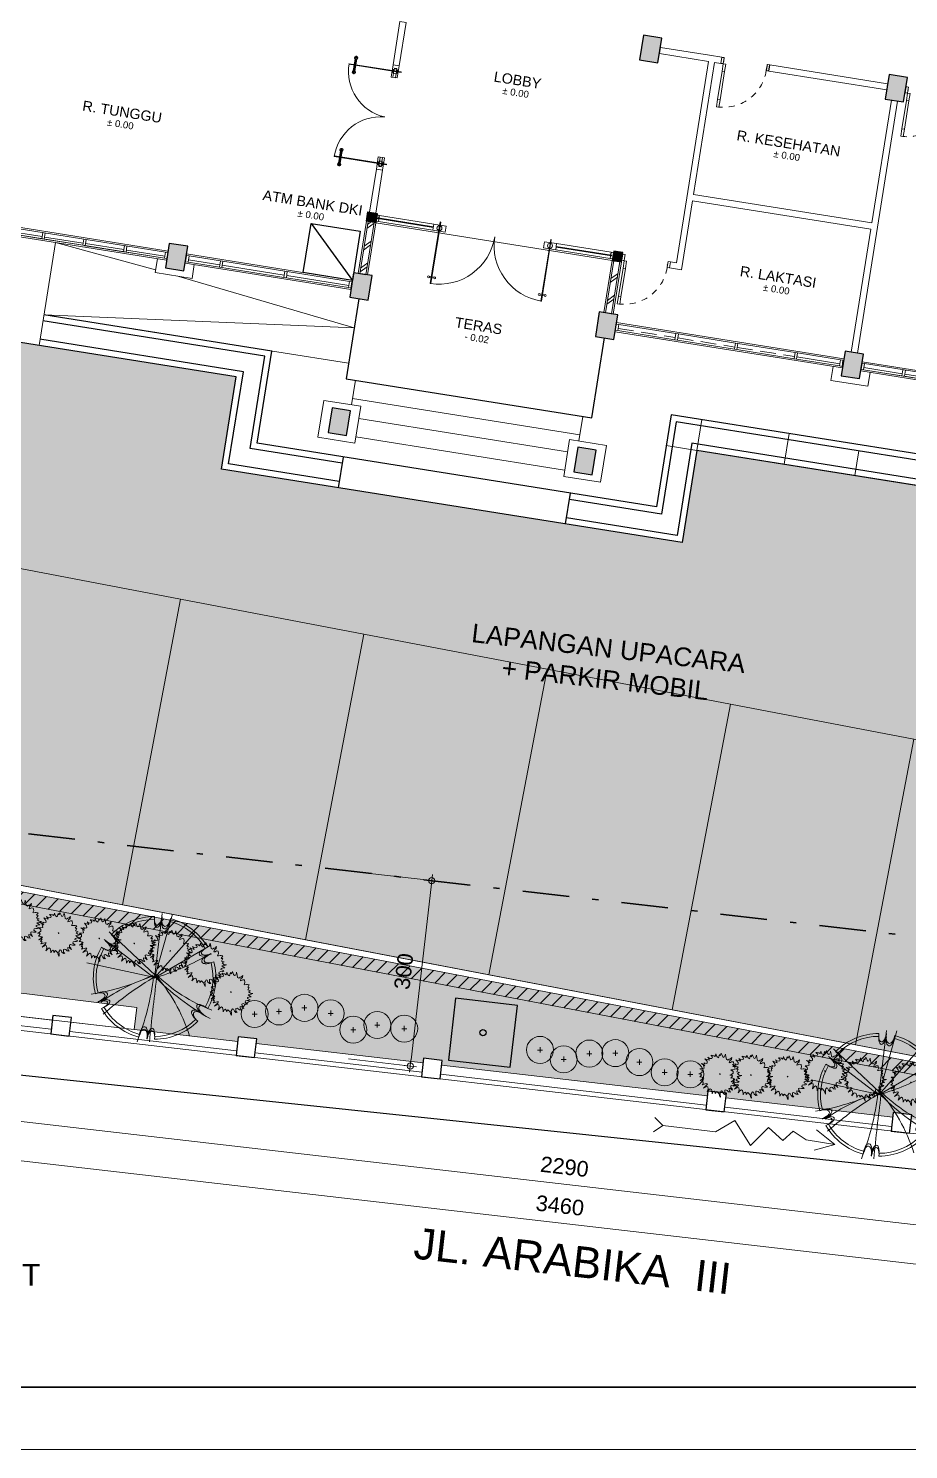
# Model space of a CAD drawing. Header units: millimetres. Extents: x -11 to 1625, y -267 to 195.
# Drawn here: x 838.82 to 852.97, y 118 to 140.83 of the extents above; entities that cross this region are included whole.
import ezdxf
from ezdxf.enums import TextEntityAlignment as Align

# ---------------------------------------------------------------- set-up
doc = ezdxf.new("R2010")
doc.units = ezdxf.units.MM
doc.linetypes.add('DASHDOT', pattern=[1, 0.5, -0.25, 0, -0.25])
doc.linetypes.add('HIDDEN', pattern=[0.375, 0.25, -0.125])
for name, color, linetype, lineweight in [('ars', 11, 'Continuous', 5), ('batas jalan', 3, 'Continuous', 25), ('dinding', 5, 'Continuous', 15), ('GRS KOP', 1, 'Continuous', 35), ('GSB', 1, 'DASHDOT', 35), ('KOLOM', 1, 'Continuous', 30), ('kop', 7, 'Continuous', 20), ('kus', 63, 'Continuous', 15), ('KUSEN', 30, 'Continuous', 15), ('lan', 7, 'Continuous', 15), ('line', 11, 'Continuous', 5), ('not', 7, 'Continuous', 20), ('PAGAR', 4, 'Continuous', 18), ('PARTISI', 190, 'Continuous', 9), ('POHON', 84, 'Continuous', 0), ('sol kol', 8, 'Continuous', 0), ('TEXT KETERANGAN', 7, 'Continuous', 9), ('Trees', 62, 'Continuous', 18), ('u', 6, 'Continuous', 20)]:
    doc.layers.add(name, color=color, linetype=linetype, lineweight=lineweight)
doc.styles.add('BARU', font='complex.shx')
doc.styles.get("Standard").update_dxf_attribs({"font": 'ARIALUNI.TTF'})
doc.dimstyles.new('SK100', dxfattribs={"dimtxt": 0.25, "dimasz": 0.1, "dimexe": 0.1, "dimexo": 0, "dimgap": 0.15, "dimtad": 1, "dimdec": 0, "dimlfac": 100, "dimzin": 12, "dimdsep": 46, "dimtxsty": 'Standard', "dimblk": 'BULAT', "dimcen": 0.1, "dimclrd": 256, "dimclre": 256, "dimclrt": 256, "dimadec": 0, "dimazin": 3, "dimtfac": 1, "dimtdec": 0, "dimtofl": 0, "dimtmove": 0, "dimatfit": 3, "dimldrblk": 'BULAT', "dimfxl": 0, "dimtolj": 1, "dimtzin": 0, "dimlwd": -1, "dimlwe": -1, "dimarcsym": 0})
pattern_1 = [(45, (-0.5, 0), (-0.176777, 0.176777), []), (45, (-0.4375, 0), (-0.176777, 0.176777), [])]

# ---------------------------------------------------------------- blocks, each defined once
blk = doc.blocks.new('kop')
at = {"layer": 'GRS KOP'}
blk.add_lwpolyline([(1, 54), (83, 54), (83, 1), (1, 1)], close=True, dxfattribs=at)
at = {"layer": 'kop', "color": 7}
blk.add_line((0, 0), (84, 0), dxfattribs=at)
at = {"layer": 'kop', "style": 'BARU', "flags": 4}
for p, height in [((73.8, 5.4), 0.35), ((80.303, 5.382), 0.25), ((73.8, 4.9), 0.35), ((80.303, 4.882), 0.25), ((73.8, 4.4), 0.35), ((80.303, 4.382), 0.25)]:
    blk.add_attdef('-', p, '', height=height, dxfattribs=at)
at = {"layer": 'kop', "flags": 4}
for tag, p in [('AR-00', (78.057, 2.648)), ('00', (81.238, 2.647))]:
    blk.add_attdef(tag, text='', height=0.35, dxfattribs=at).set_placement(p, align=Align.MIDDLE)
blk = doc.blocks.new('Ndtpd')
blk.add_line((0.747, 0), (-0.747, 0))
blk.add_circle((0, 0), 0.747)
at = {"flags": 4}
for tag, height, p in [('NO', 0.5, (0, 0.148)), ('NOLBR', 0.3, (0, -0.398))]:
    blk.add_attdef(tag, text='', height=height, dxfattribs=at).set_placement(p, align=Align.CENTER)
for tag, p, height in [('NDTPD', (1.516, 0.148), 0.5), ('SKALA', (1.523, -0.398), 0.3)]:
    blk.add_attdef(tag, p, '', height=height, dxfattribs=at)
blk = doc.blocks.new('BULAT')
for p, q in [((-1, 0), (1, 0)), ((0, -1), (0, 1))]:
    blk.add_line(p, q)
blk.add_circle((0, 0), 0.5)
blk = doc.blocks.new('*D3278')
at = {"layer": 'Defpoints', "color": 0}
for p in [(844.307, 127.255), (843.963, 124.275), (844.956, 124.16)]:
    blk.add_point(p, dxfattribs=at)
at = {"layer": 'u'}
for p, q in [((844.307, 127.255), (845.4, 127.129)), ((845.289, 127.041), (844.968, 124.26)), ((843.963, 124.275), (845.055, 124.149))]:
    blk.add_line(p, q, dxfattribs=at)
at = {"layer": 'u', "xscale": 0.1, "yscale": 0.1, "zscale": 0.1}
for p, rotation in [((845.301, 127.14), 83.40635702926868), ((844.956, 124.16), 263.4063570292687)]:
    blk.add_blockref('BULAT', p, dxfattribs=dict(at, rotation=rotation))
at = {"layer": 'u', "insert": (844.852, 125.682), "char_height": 0.25, "attachment_point": 5, "rotation": 83.4064}
blk.add_mtext('\\A1;300', dxfattribs=at)
blk = doc.blocks.new('K1')
at = {"layer": 'KOLOM'}
blk.add_lwpolyline([(0.2, 0.15), (-0.2, 0.15), (-0.2, -0.15), (0.2, -0.15), (0.2, 0.15)], dxfattribs=at)
blk = doc.blocks.new('NOTASI RUANG')
at = {"layer": 'not'}
for height, p in [(0.26, (-0.011, 0.3)), (0.175, (-0.009, -0.017))]:
    blk.add_attdef('RUANG', text='', height=height, dxfattribs=at).set_placement(p, align=Align.MIDDLE_CENTER)
blk = doc.blocks.new('P 70')
at = {"linetype": 'HIDDEN', "ltscale": 0.3}
blk.add_lwpolyline([(-0.74, 0.1, -0.414214), (-0.04, 0.8, -1.303225)], format="xyb", dxfattribs=at)
for points in [[(-0.04, 0.8), (-0.08, 0.8), (-0.08, 0.68), (-0.04, 0.68)], [(-0.04, 0.68), (-0.08, 0.68), (-0.08, 0.22), (-0.04, 0.22)], [(-0.735, 0.06), (-0.74, 0.06), (-0.74, 0.061), (-0.74, 0.1), (-0.78, 0.1), (-0.78, 0), (-0.74, 0), (-0.74, 0.056), (-0.735, 0.058)], [(-0.742, 0.002), (-0.778, 0.002), (-0.778, 0.098), (-0.742, 0.098)], [(-0.04, 0.1), (-0.08, 0.1), (-0.08, 0.22), (-0.04, 0.22)], [(-0.045, 0.06), (-0.04, 0.06), (-0.04, 0.061), (-0.04, 0.1), (0, 0.1), (0, 0), (-0.04, 0), (-0.04, 0.056), (-0.045, 0.058)], [(-0.038, 0.002), (-0.002, 0.002), (-0.002, 0.098), (-0.038, 0.098)]]:
    blk.add_lwpolyline(points, close=True)
blk = doc.blocks.new('KP')
at = {"layer": 'KOLOM'}
blk.add_lwpolyline([(0.075, -0.075), (-0.075, -0.075), (-0.075, 0.075), (0.075, 0.075), (0.075, -0.075)], dxfattribs=at)
blk = doc.blocks.new('P1')
at = {"lineweight": 5}
h = blk.add_hatch(dxfattribs=at)
h.set_pattern_fill('ANSI31', color=256, scale=0.020282, angle=-315, style=0)
h.set_pattern_definition([(179.99999863, (-506.106483, 1417.280242), (6.07e-11, 0.0025352112676), [])])
h.paths.add_polyline_path([(-1.729, 0.805, -1), (-1.693, 0.77, -1)])
h.paths.add_polyline_path([(-1.724, 0.801, 1), (-1.697, 0.774, 1)], flags=16)
h = blk.add_hatch(dxfattribs=at)
h.set_pattern_fill('ANSI31', color=256, scale=0.020282, angle=-315, style=0)
h.set_pattern_definition([(270.00000137, (1414.9464214, -503.7726625), (0.0025352112676, 6.07e-11), [])])
h.paths.add_polyline_path([(-1.528, 0.605, 1), (-1.564, 0.641, 1)])
h.paths.add_polyline_path([(-1.532, 0.609, -1), (-1.56, 0.637, -1)], flags=16)
h = blk.add_hatch(dxfattribs=at)
h.set_pattern_fill('ANSI31', color=256, scale=0.020282, angle=-315, style=0)
h.set_pattern_definition([(179.99999863, (-505.0458133, 1416.2195722), (6.07e-11, 0.0025352112676), [])])
h.paths.add_polyline_path([(-0.668, -0.255, -1), (-0.632, -0.291, -1)])
h.paths.add_polyline_path([(-0.664, -0.259, 1), (-0.636, -0.287, 1)], flags=16)
h = blk.add_hatch(dxfattribs=at)
h.set_pattern_fill('ANSI31', color=256, scale=0.020282, angle=-315, style=0)
h.set_pattern_definition([(270.00000137, (1416.0070912, -504.8333323), (0.0025352112676, 6.07e-11), [])])
h.paths.add_polyline_path([(-0.468, -0.455, 1), (-0.504, -0.42, 1)])
h.paths.add_polyline_path([(-0.472, -0.451, -1), (-0.499, -0.424, -1)], flags=16)
for p, q in [((-1.724, 0.801), (-1.697, 0.774)), ((-1.686, 0.781), (-1.623, 0.718)), ((-1.553, 0.648), (-1.616, 0.711)), ((-1.532, 0.609), (-1.56, 0.637)), ((-0.664, -0.259), (-0.636, -0.287)), ((-0.625, -0.28), (-0.562, -0.343)), ((-0.492, -0.413), (-0.555, -0.35)), ((-0.472, -0.451), (-0.499, -0.424))]:
    blk.add_line(p, q, dxfattribs=at)
at = {"color": 9, "lineweight": 5}
for p, q in [((-1.641, 0.7), (-1.704, 0.763)), ((-1.634, 0.693), (-1.571, 0.63)), ((-0.58, -0.361), (-0.643, -0.298)), ((-0.573, -0.368), (-0.51, -0.431))]:
    blk.add_line(p, q, dxfattribs=at)
at = {"color": 8, "lineweight": 5}
for p, q in [((-1.64, 0.701), (-1.703, 0.763)), ((-1.639, 0.702), (-1.701, 0.764)), ((-1.636, 0.705), (-1.697, 0.766)), ((-1.631, 0.71), (-1.692, 0.771)), ((-1.633, 0.694), (-1.57, 0.631)), ((-1.632, 0.695), (-1.57, 0.633)), ((-1.629, 0.698), (-1.568, 0.637)), ((-1.624, 0.703), (-1.563, 0.642)), ((-0.58, -0.36), (-0.642, -0.297)), ((-0.578, -0.358), (-0.64, -0.296)), ((-0.575, -0.356), (-0.636, -0.294)), ((-0.57, -0.351), (-0.631, -0.29)), ((-0.572, -0.367), (-0.51, -0.43)), ((-0.571, -0.366), (-0.509, -0.428)), ((-0.568, -0.363), (-0.507, -0.424)), ((-0.563, -0.358), (-0.502, -0.419))]:
    blk.add_line(p, q, dxfattribs=at)
for points in [[(-1.1, 1.241), (-1.701, 0.64), (-1.694, 0.633), (-1.093, 1.234), (-1.1, 1.241)], [(-1.273, 1.202), (-1.202, 1.273), (-1.061, 1.132), (-1.132, 1.061), (-1.273, 1.202)], [(-0.032, 0.173), (-0.633, -0.428), (-0.64, -0.421), (-0.039, 0.18), (-0.032, 0.173)], [(-0.071, 0), (0, 0.071), (-0.142, 0.212), (-0.212, 0.142), (-0.071, 0)]]:
    blk.add_lwpolyline(points)
at = {"lineweight": 9}
for points in [[(-1.153, 1.181), (-1.181, 1.153), (-1.216, 1.188), (-1.188, 1.216)], [(-1.082, 1.11), (-1.11, 1.082), (-1.181, 1.153), (-1.153, 1.181)], [(-0.163, 0.191), (-0.191, 0.163), (-0.12, 0.092), (-0.092, 0.12)], [(-0.092, 0.12), (-0.12, 0.092), (-0.085, 0.057), (-0.057, 0.085)]]:
    blk.add_lwpolyline(points, close=True, dxfattribs=at)
at = {"lineweight": 5}
for points in [[(-1.697, 0.801), (-1.724, 0.774)], [(-1.532, 0.637), (-1.56, 0.609)], [(-0.636, -0.259), (-0.664, -0.287)], [(-0.472, -0.424), (-0.499, -0.451)]]:
    blk.add_lwpolyline(points, dxfattribs=at)
for points in [[(-1.701, 0.64, 0.396093), (-0.672, 0.601)], [(-0.633, -0.428, -0.396093), (-0.672, 0.601)]]:
    blk.add_lwpolyline(points, format="xyb")
for centre in [(-1.167, 1.167), (-0.106, 0.106)]:
    blk.add_circle(centre, 0.04)
for centre, radius in [((-1.711, 0.788), 0.0254), ((-1.711, 0.788), 0.0195), ((-1.546, 0.623), 0.0254), ((-1.546, 0.623), 0.0195), ((-0.65, -0.273), 0.0254), ((-0.65, -0.273), 0.0195), ((-0.486, -0.437), 0.0254), ((-0.486, -0.437), 0.0195)]:
    blk.add_circle(centre, radius, dxfattribs=at)
blk = doc.blocks.new('DENAH LANTAI DASAR')
at = {"layer": 'ars'}
h = blk.add_hatch(dxfattribs=at)
h.set_pattern_fill('TEMBOK', color=256, scale=0.25)
h.set_pattern_definition(pattern_1)
h.paths.add_polyline_path([(-2.05, 4.3), (-2.05, 3.45), (-1.95, 3.45), (-1.95, 4.3)])
h = blk.add_hatch(dxfattribs=at)
h.set_pattern_fill('TEMBOK', color=256, scale=0.25)
h.set_pattern_definition(pattern_1)
h.paths.add_polyline_path([(2.05, 4.3), (2.05, 3.45), (1.95, 3.45), (1.95, 4.3)])
at = {"layer": 'sol kol'}
for points in [[(1.85, 7.95), (1.85, 7.55), (2.15, 7.55), (2.15, 7.95)], [(5.85, 7.95), (5.85, 7.55), (6.15, 7.55), (6.15, 7.95)], [(-2.075, 4.45), (-1.925, 4.45), (-1.925, 4.3), (-2.075, 4.3)], [(2.075, 4.45), (1.925, 4.45), (1.925, 4.3), (2.075, 4.3)], [(-5.15, 3.45), (-5.15, 3.05), (-4.85, 3.05), (-4.85, 3.45)], [(-2.15, 3.45), (-2.15, 3.05), (-1.85, 3.05), (-1.85, 3.45)], [(1.85, 3.45), (1.85, 3.05), (2.15, 3.05), (2.15, 3.45)], [(5.85, 3.45), (5.85, 3.05), (6.15, 3.05), (6.15, 3.45)], [(-2.15, 1.25), (-2.15, 0.85), (-1.85, 0.85), (-1.85, 1.25)], [(1.85, 1.25), (1.85, 0.85), (2.15, 0.85), (2.15, 1.25)]]:
    blk.add_hatch(color=256, dxfattribs=at).paths.add_polyline_path(points)
for p, q in [((-2, 3.05), (-2, 1.75)), ((2, 1.75), (2, 3.05)), ((-3.25, 2), (-6.96, 2)), ((-3.25, 0.5), (-3.25, 2)), ((12.075, 2), (3.25, 2)), ((3.25, 2), (3.25, 0.5)), ((12.075, 1.9), (3.35, 1.9)), ((3.35, 1.9), (3.35, 0.4)), ((-2, 1.75), (2, 1.75)), ((12.075, 1.6), (3.65, 1.6)), ((3.65, 1.6), (3.65, 0.1)), ((-3.75, 1.5), (-12.75, 1.5)), ((-3.75, 0), (-3.75, 1.5)), ((13.75, 1.5), (3.75, 1.5)), ((3.75, 1.5), (3.75, 0)), ((3.25, 0.5), (-3.25, 0.5)), ((-1.85, 0.5), (-1.85, 0)), ((1.85, 0), (1.85, 0.5)), ((3.35, 0.4), (1.85, 0.4)), ((3.75, 0), (-3.75, 0)), ((3.65, 0.1), (1.85, 0.1))]:
    blk.add_line(p, q)
for points in [[(-2.95, 4.125), (-2.15, 4.125), (-2.15, 3.325), (-2.95, 3.325), (-2.95, 4.125), (-2.15, 3.325)], [(-1.85, 0.4), (-3.35, 0.4), (-3.35, 1.9), (-6.96, 1.9)], [(-1.85, 0.1), (-3.65, 0.1), (-3.65, 1.6), (-6.96, 1.6)]]:
    blk.add_lwpolyline(points)
at = {"layer": 'ars'}
for points in [[(-2.05, 4.3), (-2.05, 3.45), (-1.95, 3.45), (-1.95, 4.3)], [(2.05, 4.3), (2.05, 3.45), (1.95, 3.45), (1.95, 4.3)]]:
    blk.add_lwpolyline(points, close=True, dxfattribs=at)
at = {"layer": 'dinding'}
for points in [[(-2.075, 4.3), (-2.075, 3.45), (-1.925, 3.45), (-1.925, 4.3)], [(2.075, 4.3), (2.075, 3.45), (1.925, 3.45), (1.925, 4.3)]]:
    blk.add_lwpolyline(points, close=True, dxfattribs=at)
at = {"layer": 'kus'}
for p, q in [((-4.805, 3.3), (-4.295, 3.3)), ((-4.805, 3.235), (-4.295, 3.235)), ((-4.805, 3.2), (-4.295, 3.2)), ((-4.255, 3.3), (-3.245, 3.3)), ((-4.255, 3.235), (-3.245, 3.235)), ((-4.255, 3.2), (-3.245, 3.2)), ((-3.205, 3.3), (-2.195, 3.3)), ((-3.205, 3.235), (-2.195, 3.235)), ((-3.205, 3.2), (-2.195, 3.2)), ((2.19, 3.3), (3.12, 3.3)), ((2.19, 3.2), (3.12, 3.2)), ((3.16, 3.3), (4.09, 3.3)), ((3.16, 3.2), (4.09, 3.2)), ((4.13, 3.3), (5.06, 3.3)), ((4.13, 3.2), (5.06, 3.2)), ((5.1, 3.3), (5.8, 3.3)), ((5.1, 3.235), (5.8, 3.235)), ((5.1, 3.2), (5.8, 3.2))]:
    blk.add_line(p, q, dxfattribs=at)
at = {"layer": 'kus', "linetype": 'HIDDEN'}
for p, q in [((2.19, 3.235), (3.12, 3.235)), ((3.16, 3.235), (4.09, 3.235)), ((4.13, 3.235), (5.06, 3.235))]:
    blk.add_line(p, q, dxfattribs=at)
at = {"layer": 'kus'}
for points in [[(-7.81, 3.3), (-5.19, 3.3), (-5.19, 3.2), (-7.81, 3.2)], [(-7.185, 3.235), (-7.81, 3.235), (-7.81, 3.2), (-7.185, 3.2)], [(-7.145, 3.2), (-7.185, 3.2), (-7.185, 3.3), (-7.145, 3.3)], [(-6.52, 3.235), (-7.145, 3.235), (-7.145, 3.2), (-6.52, 3.2)], [(-6.48, 3.2), (-6.52, 3.2), (-6.52, 3.3), (-6.48, 3.3)], [(-5.855, 3.235), (-6.48, 3.235), (-6.48, 3.2), (-5.855, 3.2)], [(-5.815, 3.2), (-5.855, 3.2), (-5.855, 3.3), (-5.815, 3.3)], [(-5.815, 3.235), (-5.19, 3.235), (-5.19, 3.2), (-5.815, 3.2)], [(-5.15, 3.2), (-5.19, 3.2), (-5.19, 3.3), (-5.15, 3.3)], [(-4.845, 3.2), (-4.805, 3.2), (-4.805, 3.3), (-4.845, 3.3)], [(-4.295, 3.2), (-4.255, 3.2), (-4.255, 3.3), (-4.295, 3.3)], [(-3.245, 3.2), (-3.205, 3.2), (-3.205, 3.3), (-3.245, 3.3)], [(-2.195, 3.2), (-2.155, 3.2), (-2.155, 3.3), (-2.195, 3.3)], [(2.15, 3.2), (2.19, 3.2), (2.19, 3.3), (2.15, 3.3)], [(3.12, 3.2), (3.16, 3.2), (3.16, 3.3), (3.12, 3.3)], [(4.09, 3.2), (4.13, 3.2), (4.13, 3.3), (4.09, 3.3)], [(5.06, 3.2), (5.1, 3.2), (5.1, 3.3), (5.06, 3.3)], [(5.8, 3.2), (5.84, 3.2), (5.84, 3.3), (5.8, 3.3)], [(6.19, 3.2), (6.15, 3.2), (6.15, 3.3), (6.19, 3.3)], [(6.19, 3.3), (8.81, 3.3), (8.81, 3.2), (6.19, 3.2)], [(6.815, 3.235), (6.19, 3.235), (6.19, 3.2), (6.815, 3.2)], [(6.855, 3.2), (6.815, 3.2), (6.815, 3.3), (6.855, 3.3)], [(7.48, 3.235), (6.855, 3.235), (6.855, 3.2), (7.48, 3.2)]]:
    blk.add_lwpolyline(points, close=True, dxfattribs=at)
at = {"layer": 'KUSEN'}
for points in [[(-1.925, 4.365), (-1.925, 4.325), (-1.885, 4.325), (-1.885, 4.37), (-1.886, 4.37), (-1.886, 4.372), (-1.888, 4.372), (-1.89, 4.37), (-1.9, 4.37), (-1.9, 4.381), (-1.89, 4.381), (-1.888, 4.378), (-1.886, 4.378), (-1.886, 4.381), (-1.885, 4.381), (-1.885, 4.425), (-1.925, 4.425), (-1.925, 4.369), (-1.925, 4.367), (-1.925, 4.365), (-1.925, 4.365)], [(-1, 4.425), (-1, 4.325), (-0.8, 4.325), (-0.8, 4.425), (-1, 4.425)], [(1, 4.425), (1, 4.325), (0.8, 4.325), (0.8, 4.425), (1, 4.425)], [(1.925, 4.365), (1.925, 4.325), (1.885, 4.325), (1.885, 4.37), (1.886, 4.37), (1.886, 4.372), (1.888, 4.372), (1.89, 4.37), (1.9, 4.37), (1.9, 4.381), (1.89, 4.381), (1.888, 4.378), (1.886, 4.378), (1.886, 4.381), (1.885, 4.381), (1.885, 4.425), (1.925, 4.425), (1.925, 4.369), (1.925, 4.367), (1.925, 4.365), (1.925, 4.365)], [(-0.939, 3.585), (-0.905, 3.585), (-0.905, 3.565), (-0.939, 3.565)], [(-0.861, 3.585), (-0.895, 3.585), (-0.895, 3.565), (-0.861, 3.565)], [(0.861, 3.585), (0.895, 3.585), (0.895, 3.565), (0.861, 3.565)], [(0.939, 3.585), (0.905, 3.585), (0.905, 3.565), (0.939, 3.565)]]:
    blk.add_lwpolyline(points, dxfattribs=at)
for points in [[(-1.887, 4.423), (-1.923, 4.423), (-1.923, 4.327), (-1.887, 4.327), (-1.887, 4.368), (-1.902, 4.368), (-1.902, 4.383), (-1.887, 4.383)], [(-1.9, 4.38), (-1.9, 4.37), (-1, 4.37), (-1, 4.38)], [(-1, 4.425), (-1.885, 4.425), (-1.885, 4.325), (-1, 4.325)], [(-0.895, 4.475), (-0.905, 4.475), (-0.905, 3.475), (-0.895, 3.475)], [(0.895, 4.475), (0.905, 4.475), (0.905, 3.475), (0.895, 3.475)], [(1, 4.425), (1.885, 4.425), (1.885, 4.325), (1, 4.325)], [(1.9, 4.38), (1.9, 4.37), (1, 4.37), (1, 4.38)], [(1.887, 4.423), (1.923, 4.423), (1.923, 4.327), (1.887, 4.327), (1.887, 4.368), (1.902, 4.368), (1.902, 4.383), (1.887, 4.383)]]:
    blk.add_lwpolyline(points, close=True, dxfattribs=at)
for points in [[(0, 4.375, -0.414214), (-0.9, 3.475)], [(0, 4.375, 0.414214), (0.9, 3.475)]]:
    blk.add_lwpolyline(points, format="xyb", dxfattribs=at)
for centre, radius in [((-0.9, 4.375), 0.04), ((0.9, 4.375), 0.04), ((-0.95, 3.575), 0.015), ((-0.85, 3.575), 0.015), ((0.85, 3.575), 0.015), ((0.95, 3.575), 0.015)]:
    blk.add_circle(centre, radius, dxfattribs=at)
at = {"layer": 'lan'}
for p, q in [((1.925, 4.3), (-1.925, 4.3)), ((-6.96, 3.175), (-6.96, 1.5)), ((-5.3, 3.175), (-5.3, 2.95)), ((-4.7, 3.175), (-4.7, 2.95)), ((5.7, 3.175), (5.7, 2.95)), ((6.3, 3.175), (6.3, 2.95)), ((-4.7, 2.95), (-5.3, 2.95)), ((6.3, 2.95), (5.7, 2.95)), ((-5.5, 2), (-2, 2)), ((-1.85, 1.35), (-1.85, 1.75)), ((1.85, 1.35), (1.85, 1.75)), ((1.85, 1.45), (-1.85, 1.45)), ((1.7, 1.15), (-1.7, 1.15)), ((-1.7, 0.85), (1.7, 0.85))]:
    blk.add_line(p, q, dxfattribs=at)
for points in [[(-7.85, 3.325), (-5.15, 3.325), (-5.15, 3.175), (-7.85, 3.175)], [(-2.15, 3.325), (-4.85, 3.325), (-4.85, 3.175), (-2.15, 3.175)], [(5.85, 3.325), (2.15, 3.325), (2.15, 3.175), (5.85, 3.175)], [(6.15, 3.325), (8.85, 3.325), (8.85, 3.175), (6.15, 3.175)], [(-2.3, 0.75), (-1.7, 0.75), (-1.7, 1.35), (-2.3, 1.35)], [(1.7, 0.75), (2.3, 0.75), (2.3, 1.35), (1.7, 1.35)]]:
    blk.add_lwpolyline(points, close=True, dxfattribs=at)
for points in [[(-6.96, 3.175), (-5.3, 2.993)], [(-4.913, 2.95), (-2, 2.575), (-6.96, 2)]]:
    blk.add_lwpolyline(points, dxfattribs=at)
at = {"layer": 'PARTISI'}
for points in [[(5.95, 7.55), (6.05, 7.55), (6.05, 3.45), (5.95, 3.45), (5.95, 5.45), (3.05, 5.45), (3.05, 4.325), (2.855, 4.325), (2.855, 4.425), (2.95, 4.425), (2.95, 7.7), (2.15, 7.7), (2.15, 7.8), (2.95, 7.8), (3.15, 7.8), (3.15, 7.7), (3.05, 7.7), (3.05, 5.55), (5.95, 5.55)], [(3.93, 7.8), (5.85, 7.8), (5.85, 7.7), (3.93, 7.7)], [(-2.05, 6.85), (-1.95, 6.85), (-1.95, 7.55), (-2.05, 7.55)], [(-2.05, 5.15), (-1.95, 5.15), (-1.95, 4.45), (-2.05, 4.45)]]:
    blk.add_lwpolyline(points, close=True, dxfattribs=at)
ref = blk.add_blockref('NOTASI RUANG', (-0.027, 6.73), dxfattribs=dict(xscale=0.6323962268195373, yscale=0.6323962268195373, zscale=0.6323962268195373))
ref.add_attrib('RUANG', '%%P 0.00', dxfattribs={"layer": 'not', "height": 0.1108}).set_placement((-0.033, 6.719), align=Align.MIDDLE_CENTER)
ref.add_attrib('RUANG', 'LOBBY', dxfattribs={"layer": 'not', "height": 0.1643}).set_placement((-0.034, 6.92), align=Align.MIDDLE_CENTER)
ref = blk.add_blockref('NOTASI RUANG', (4.437, 6.413), dxfattribs=dict(xscale=0.6323962268195373, yscale=0.6323962268195373, zscale=0.6323962268195373))
ref.add_attrib('RUANG', '%%P 0.00', dxfattribs={"layer": 'not', "height": 0.1108}).set_placement((4.431, 6.403), align=Align.MIDDLE_CENTER)
ref.add_attrib('RUANG', 'R. KESEHATAN', dxfattribs={"layer": 'not', "height": 0.16432}).set_placement((4.429, 6.603), align=Align.MIDDLE_CENTER)
ref = blk.add_blockref('NOTASI RUANG', (-6.223, 5.228), dxfattribs=dict(xscale=0.6323962268195373, yscale=0.6323962268195373, zscale=0.6323962268195373))
ref.add_attrib('RUANG', '%%P 0.00', dxfattribs={"layer": 'not', "height": 0.1108}).set_placement((-6.228, 5.218), align=Align.MIDDLE_CENTER)
ref.add_attrib('RUANG', 'R. TUNGGU', dxfattribs={"layer": 'not', "height": 0.1643}).set_placement((-6.23, 5.418), align=Align.MIDDLE_CENTER)
ref = blk.add_blockref('NOTASI RUANG', (-2.969, 4.267), dxfattribs=dict(xscale=0.6323962268195373, yscale=0.6323962268195373, zscale=0.6323962268195373))
ref.add_attrib('RUANG', '%%P 0.00', dxfattribs={"layer": 'not', "height": 0.1108}).set_placement((-2.974, 4.256), align=Align.MIDDLE_CENTER)
ref.add_attrib('RUANG', 'ATM BANK DKI', dxfattribs={"layer": 'not', "height": 0.16432}).set_placement((-2.976, 4.456), align=Align.MIDDLE_CENTER)
ref = blk.add_blockref('NOTASI RUANG', (4.608, 4.268), dxfattribs=dict(xscale=0.6323962268195373, yscale=0.6323962268195373, zscale=0.6323962268195373))
ref.add_attrib('RUANG', '%%P 0.00', dxfattribs={"layer": 'not', "height": 0.1108}).set_placement((4.603, 4.257), align=Align.MIDDLE_CENTER)
ref.add_attrib('RUANG', 'R. LAKTASI', dxfattribs={"layer": 'not', "height": 0.1643}).set_placement((4.601, 4.457), align=Align.MIDDLE_CENTER)
ref = blk.add_blockref('NOTASI RUANG', (-0.024, 2.735), dxfattribs=dict(xscale=0.6323962268195373, yscale=0.6323962268195373, zscale=0.6323962268195373))
ref.add_attrib('RUANG', '- 0.02', dxfattribs={"layer": 'not', "height": 0.1108}).set_placement((-0.03, 2.724), align=Align.MIDDLE_CENTER)
ref.add_attrib('RUANG', 'TERAS', dxfattribs={"layer": 'not', "height": 0.1643}).set_placement((-0.031, 2.924), align=Align.MIDDLE_CENTER)
at = {"layer": 'KOLOM'}
for name, p, rotation in [('K1', (2, 7.75), 90), ('K1', (6, 7.75), 90), ('KP', (-2, 4.375), 180), ('K1', (-5, 3.25), 90), ('K1', (-2, 3.25), 90), ('K1', (2, 3.25), 90), ('K1', (6, 3.25), 90), ('K1', (-2, 1.05), 90), ('K1', (2, 1.05), 90)]:
    blk.add_blockref(name, p, dxfattribs=dict(at, rotation=rotation))
at = {"layer": 'KOLOM', "xscale": -1, "rotation": 180}
blk.add_blockref('KP', (2, 4.375), dxfattribs=at)
at = {"layer": 'KUSEN', "rotation": 180}
for p in [(3.15, 7.8), (6.15, 7.8), (2.075, 4.425)]:
    blk.add_blockref('P 70', p, dxfattribs=at)
at = {"layer": 'KUSEN', "xscale": -1, "rotation": 225.0000000000616}
blk.add_blockref('P1', (-2, 6.9), dxfattribs=at)
blk = doc.blocks.new('*D3280')
at = {"layer": 'Defpoints', "color": 0}
for p in [(844.307, 127.255), (843.963, 124.275), (844.956, 124.16)]:
    blk.add_point(p, dxfattribs=at)
at = {"layer": 'u'}
for p, q in [((844.307, 127.255), (845.4, 127.129)), ((845.289, 127.041), (844.968, 124.26)), ((843.963, 124.275), (845.055, 124.149))]:
    blk.add_line(p, q, dxfattribs=at)
at = {"layer": 'u', "xscale": 0.1, "yscale": 0.1, "zscale": 0.1}
for p, rotation in [((845.301, 127.14), 83.40635702926868), ((844.956, 124.16), 263.4063570292687)]:
    blk.add_blockref('BULAT', p, dxfattribs=dict(at, rotation=rotation))
at = {"layer": 'u', "insert": (844.852, 125.682), "char_height": 0.25, "attachment_point": 5, "rotation": 83.4064}
blk.add_mtext('\\A1;300', dxfattribs=at)
blk = doc.blocks.new('POH1')
for p, q in [((0.05, -0.21), (0.81, 6.36)), ((0.05, -0.21), (1.89, 6.3)), ((0.13, 0.02), (-4.57, 4.49)), ((0.05, -0.21), (4.16, 4.43)), ((0.02, -0.21), (-5.08, 3.7)), ((0.05, -0.21), (5.8, 3.13)), ((-0.06, -0.14), (-6.86, 1.32))]:
    blk.add_line(p, q)
for centre, radius, start, end in [((0.05, -0.21), 6.25, 90, 135.0227), ((0.05, -0.21), 6.25, 82.7502, 83.2278), ((0.05, -0.21), 6.25, 30, 75.0227), ((0.05, -0.21), 5.96, 90, 135.0227), ((0.05, -0.21), 5.96, 82.7502, 83.2278), ((0.05, -0.21), 5.96, 30, 75.0227), ((0.05, -0.21), 6.25, 150, 195.0227), ((0.05, -0.21), 6.25, 142.7502, 143.2278), ((0.05, -0.21), 5.96, 142.7502, 143.2278), ((0.05, -0.21), 5.96, 150, 195.0227), ((-7.08, 24.06), 25.29, 286.3556, 299.2634), ((0.05, -0.21), 5.96, 22.7502, 23.2278), ((0.05, -0.21), 6.25, 22.7502, 23.2278), ((-10.04, 21.28), 23.43, 278.8909, 295.051), ((5.31, -17.57), 18.35, 106.8033, 125.7765), ((-13.31, -11.55), 17.78, 17.8032, 41.5209), ((11.41, 11.39), 15.87, 224.9427, 249.6513), ((0.05, -0.21), 5.96, 330, 15.0227), ((0.05, -0.21), 6.25, 330, 15.0227), ((17.96, -30.23), 35.05, 120.5334, 131.3202), ((-25.72, 2.83), 25.82, 338.2739, 353.6202), ((297.19, -37.09), 299.21, 172.9262, 174.1748), ((17.56, 17.05), 24.47, 224.1559, 241.0585), ((0.05, -0.21), 6.25, 202.7502, 203.2278), ((0.05, -0.21), 5.96, 202.7502, 203.2278), ((0.05, -0.21), 6.25, 210, 255.0227), ((0.05, -0.21), 5.96, 210, 255.0227), ((0.05, -0.21), 5.96, 322.7502, 323.2278), ((0.05, -0.21), 6.25, 322.7502, 323.2278), ((0.05, -0.21), 5.96, 270, 315.0227), ((0.05, -0.21), 6.25, 270, 315.0227), ((0.05, -0.21), 6.25, 262.7502, 263.2278), ((0.05, -0.21), 5.96, 262.7502, 263.2278)]:
    blk.add_arc(centre, radius, start, end)
for centre, major_axis, ratio, start_param, end_param in [((0.41, 5.99), (-0.115, -0.809), 0.450725, 4.712389, 7.927948), ((1.24, 5.87), (-0.147, -0.833), 0.498328, 4.647864, 7.899063), ((0.39, 5.7), (-0.109, -0.771), 0.450725, 4.712389, 7.927948), ((1.19, 5.58), (-0.14, -0.794), 0.498328, 4.647864, 7.899063), ((-5.14, 3.21), (0.643, -0.504), 0.450725, 4.712389, 7.927948), ((-4.89, 3.05), (0.613, -0.48), 0.450725, 4.712389, 7.927948), ((-4.62, 3.86), (0.648, -0.544), 0.498328, 4.647864, 7.899063), ((-4.4, 3.67), (0.618, -0.518), 0.498328, 4.647864, 7.899063), ((5.6, 2.58), (-0.758, -0.305), 0.450725, 4.712389, 7.927948), ((5.34, 2.45), (-0.723, -0.291), 0.450725, 4.712389, 7.927948), ((5.63, 1.7), (-0.758, -0.276), 0.498328, 4.647864, 7.899063), ((5.9, 1.8), (-0.795, -0.29), 0.498328, 4.647864, 7.899063), ((-5.81, -2.21), (0.795, 0.29), 0.498328, 4.647864, 7.899063), ((-5.53, -2.11), (0.758, 0.276), 0.498328, 4.647864, 7.899063), ((-5.5, -2.99), (0.758, 0.305), 0.450725, 4.712389, 7.927948), ((-5.24, -2.86), (0.723, 0.291), 0.450725, 4.712389, 7.927948), ((4.49, -4.09), (-0.618, 0.518), 0.498328, 4.647864, 7.899063), ((4.71, -4.28), (-0.648, 0.544), 0.498328, 4.647864, 7.899063), ((4.99, -3.46), (-0.613, 0.48), 0.450725, 4.712389, 7.927948), ((5.23, -3.62), (-0.643, 0.504), 0.450725, 4.712389, 7.927948), ((-1.15, -6.28), (0.147, 0.833), 0.498328, 4.647864, 7.899063), ((-1.09, -5.99), (0.14, 0.794), 0.498328, 4.647864, 7.899063), ((-0.32, -6.4), (0.115, 0.809), 0.450725, 4.712389, 7.927948), ((-0.3, -6.11), (0.109, 0.771), 0.450725, 4.712389, 7.927948)]:
    blk.add_ellipse(centre, major_axis=major_axis, ratio=ratio, start_param=start_param, end_param=end_param)
blk.add_point((0.05, -0.21))
blk.add_point((0.05, -0.21))
blk = doc.blocks.new('*D3290')
at = {"layer": 'Defpoints', "color": 0}
for p in [(836.204, 125.096), (858.955, 122.467), (858.78, 120.952)]:
    blk.add_point(p, dxfattribs=at)
at = {"layer": 'u'}
for p, q in [((836.204, 125.096), (836.017, 123.482)), ((836.128, 123.57), (858.681, 120.963)), ((858.955, 122.467), (858.769, 120.852))]:
    blk.add_line(p, q, dxfattribs=at)
at = {"layer": 'u', "xscale": 0.1, "yscale": 0.1, "zscale": 0.1}
for p, rotation in [((836.029, 123.582), 173.4063570292611), ((858.78, 120.952), 353.4063570292611)]:
    blk.add_blockref('BULAT', p, dxfattribs=dict(at, rotation=rotation))
at = {"layer": 'u', "insert": (847.436, 122.543), "char_height": 0.25, "attachment_point": 5, "rotation": 353.4064}
blk.add_mtext('\\A1;2290', dxfattribs=at)
blk = doc.blocks.new('*D3284')
at = {"layer": 'Defpoints', "color": 0}
for p in [(830.382, 125.691), (864.754, 121.726), (864.516, 119.661)]:
    blk.add_point(p, dxfattribs=at)
at = {"layer": 'u'}
for p, q in [((830.382, 125.691), (830.132, 123.527)), ((830.243, 123.615), (864.417, 119.673)), ((864.754, 121.726), (864.505, 119.562))]:
    blk.add_line(p, q, dxfattribs=at)
at = {"layer": 'u', "xscale": 0.1, "yscale": 0.1, "zscale": 0.1}
for p, rotation in [((830.144, 123.627), 173.4190750474977), ((864.516, 119.661), 353.4190750474976)]:
    blk.add_blockref('BULAT', p, dxfattribs=dict(at, rotation=rotation))
at = {"layer": 'u', "insert": (847.362, 121.92), "char_height": 0.25, "attachment_point": 5, "rotation": 353.4191}
blk.add_mtext('\\A1;3460', dxfattribs=at)
blk = doc.blocks.new('pohon6')
for points in [[(0, 0.266), (-0.013, 0.247), (-0.018, 0.232), (-0.023, 0.211), (-0.027, 0.202), (-0.049, 0.223), (-0.082, 0.23), (-0.092, 0.208), (-0.089, 0.191), (-0.091, 0.174), (-0.114, 0.189), (-0.122, 0.217), (-0.146, 0.23), (-0.134, 0.208), (-0.137, 0.189), (-0.132, 0.168), (-0.147, 0.155), (-0.179, 0.161), (-0.216, 0.168), (-0.206, 0.161), (-0.186, 0.14), (-0.186, 0.125), (-0.204, 0.12), (-0.245, 0.12), (-0.22, 0.097), (-0.24, 0.092), (-0.203, 0.064), (-0.226, 0.049), (-0.263, 0.049), (-0.245, 0.039), (-0.236, 0.024), (-0.251, 0.015), (-0.266, -0.006), (-0.268, -0.021), (-0.26, -0.015), (-0.24, -0.006), (-0.226, -0.019), (-0.233, -0.045), (-0.26, -0.067), (-0.216, -0.058), (-0.256, -0.107), (-0.213, -0.092), (-0.191, -0.099), (-0.189, -0.114), (-0.208, -0.138), (-0.189, -0.133), (-0.213, -0.174), (-0.169, -0.14), (-0.179, -0.159), (-0.142, -0.163), (-0.147, -0.191), (-0.156, -0.217), (-0.126, -0.198), (-0.104, -0.204), (-0.097, -0.228), (-0.096, -0.254), (-0.084, -0.23), (-0.069, -0.228), (-0.055, -0.258), (-0.049, -0.241), (-0.03, -0.217), (-0.03, -0.234), (-0.022, -0.213), (-0.008, -0.271), (-0.005, -0.226), (0.02, -0.26), (0.023, -0.239), (0.044, -0.249), (0.054, -0.266), (0.057, -0.211), (0.065, -0.196), (0.077, -0.208), (0.085, -0.232), (0.101, -0.266), (0.096, -0.217), (0.104, -0.204), (0.131, -0.211), (0.154, -0.23), (0.163, -0.236), (0.146, -0.204), (0.141, -0.183), (0.154, -0.172), (0.193, -0.178), (0.21, -0.185), (0.189, -0.159), (0.189, -0.148), (0.204, -0.138), (0.221, -0.144), (0.206, -0.116), (0.245, -0.099), (0.266, -0.101), (0.292, -0.097), (0.263, -0.088), (0.238, -0.08), (0.228, -0.069), (0.218, -0.054), (0.226, -0.045), (0.255, -0.043), (0.278, -0.032), (0.283, -0.013)], [(0.285, -0.013), (0.261, -0.024), (0.248, -0.019), (0.228, -0.011), (0.23, 0.004), (0.243, 0.017), (0.263, 0.026), (0.277, 0.049), (0.256, 0.045), (0.24, 0.045), (0.225, 0.049), (0.236, 0.069), (0.255, 0.08), (0.266, 0.086), (0.246, 0.086), (0.225, 0.077), (0.204, 0.084), (0.203, 0.099), (0.218, 0.12), (0.23, 0.153), (0.218, 0.148), (0.194, 0.133), (0.181, 0.142), (0.183, 0.165), (0.193, 0.187), (0.189, 0.206), (0.176, 0.193), (0.159, 0.178), (0.147, 0.185), (0.149, 0.202), (0.156, 0.232), (0.137, 0.217), (0.117, 0.206), (0.124, 0.223), (0.126, 0.269), (0.109, 0.239), (0.082, 0.223), (0.079, 0.254), (0.057, 0.223), (0.032, 0.254), (0.023, 0.234), (0, 0.266)]]:
    blk.add_lwpolyline(points)
blk.add_lwpolyline([(0.002, 0.009), (0, 0), (0.008, 0.002), (0.01, 0.006)], close=True)
blk = doc.blocks.new('PUCUK MERAH')
at = {"layer": 'Trees', "color": 3}
for points in [[(0, 0), (0.149, 0), (-0.137, 0)], [(0, 0.134), (0, -0.134)]]:
    blk.add_lwpolyline(points, dxfattribs=at)
blk.add_circle((0.006, 0), 0.725, dxfattribs=at)

msp = doc.modelspace()

# ---------------------------------------------------------------- hatches: boundary and pattern name
at = {"layer": 'ars'}
h = msp.add_hatch(dxfattribs=at)
h.set_pattern_fill('AR-HBONE', color=256, scale=0.0025)
h.set_pattern_definition([(45, (831.53502, 121.92684), (4e-17, 0.3592102), [0.762, -0.254]), (135, (831.71463, 122.10644), (4e-17, 0.3592102), [0.762, -0.254])])
edge = h.paths.add_edge_path()
edge.add_line((863.6499015, 122.1503508), (865.4021057, 131.3319651))
edge.add_line((865.4021057, 131.3319651), (859.4398328, 132.4778834))
edge.add_line((859.4398328, 132.4778834), (849.5644212, 134.0514929))
edge.add_line((849.5644212, 134.0514929), (849.3283798, 132.5701812))
edge.add_line((849.3283798, 132.5701812), (841.9218212, 133.7503883))
edge.add_line((841.9218212, 133.7503883), (842.1578626, 135.2317))
edge.add_line((842.1578626, 135.2317), (833.2699922, 136.6479485))
edge.add_line((833.2699922, 136.6479485), (831.5350248, 125.6360598))
edge.add_line((831.5350248, 125.6360598), (836.2039367, 125.0963732))
edge.add_line((836.2039367, 125.0963732), (836.7890919, 128.8299721))
edge.add_arc((837.2522865, 128.7561638), 0.4690383, 90, 170.94625079, ccw=False)
edge.add_line((837.2522865, 129.2252021), (837.8540992, 129.1587607))
edge.add_line((837.8540992, 129.1587607), (837.554966, 127.2815075))
edge.add_line((837.554966, 127.2815075), (858.0081355, 123.3782583))
edge.add_line((858.0081355, 123.3782583), (858.6524794, 126.7546445))
edge.add_line((858.6524794, 126.7546445), (859.1012175, 126.7027742))
edge.add_arc((859.0473593, 126.2368383), 0.4690383, -8.66989169, 83.40635703, ccw=False)
edge.add_line((859.511038, 126.1661349), (858.9809896, 122.6900374))
edge.add_line((858.9809896, 122.6900374), (858.95842, 122.4661481))
edge.add_line((858.95842, 122.4661481), (863.6102345, 121.9284378))
edge.add_line((863.6102345, 121.9284378), (863.6240655, 121.9268391))
edge.add_line((863.6240655, 121.9268391), (863.6499015, 122.1503508))
edge.add_line((863.6499015, 122.1503508), (863.7573874, 122.1379263))
at = {"layer": 'POHON'}
h = msp.add_hatch(dxfattribs=at)
h.set_pattern_fill('GRASS', color=91, scale=0.01, style=0)
h.set_pattern_definition([(90, (836.3271, 122.64998), (-0.179605, 0.179605), [0.047625, -0.311585]), (45, (836.3271, 122.64998), (-0.179605, 0.179605), [0.047625, -0.206375]), (135, (836.3271, 122.64998), (-0.179605, -0.179605), [0.047625, -0.206375])])
h.paths.add_polyline_path([(837.4433594, 127.2031536), (837.7412703, 129.0727363), (837.2472135, 129.1272811, 0.3647763378), (836.8857586, 128.8145686), (836.3765594, 125.6190163), (840.5590947, 125.1004882), (840.5184256, 124.7486537), (842.1814739, 124.5564194), (842.1900859, 124.6309234), (842.4881015, 124.5964753), (842.4794895, 124.5219714), (845.1616304, 124.2119386), (845.1702424, 124.2864425), (845.4682581, 124.2519945), (845.459646, 124.1774906), (849.7312037, 123.6837347), (849.7398158, 123.7582387), (850.0378314, 123.7237906), (850.0292194, 123.6492867), (852.7113603, 123.3392539), (852.7199723, 123.4137579), (853.017988, 123.3793098), (853.0093759, 123.3048059), (854.2198228, 123.1648885), (854.269185, 123.5919293), (858.5531601, 123.0967381), (858.9372178, 123.0523443), (859.4142703, 126.1808904, 0.4248675146), (859.0899775, 126.6055354), (858.7315824, 126.6469628), (858.0859372, 123.263758)])
at = {"layer": 'Trees'}
h = msp.add_hatch(dxfattribs=at)
h.set_pattern_fill('ANSI31', color=256, scale=0.05, style=0)
h.set_pattern_definition([(45, (836.37656, 123.02981), (-0.1122532, 0.1122532), [])])
edge = h.paths.add_edge_path()
edge.add_line((837.2153261, 127.0430617), (837.5107398, 128.8969722))
edge.add_line((837.5107398, 128.8969722), (837.239935, 128.9268695))
edge.add_arc((837.2522865, 128.7561638), 0.1711521, 94.13847744, 169.93793908)
edge.add_line((837.083767, 128.7860666), (836.5751593, 125.5943949))
edge.add_line((836.5751593, 125.5943949), (836.3765594, 125.6190163))
edge.add_line((836.3765594, 125.6190163), (836.8864829, 128.8189455))
edge.add_arc((837.2522865, 128.7561638), 0.3711521, 90.78315885, 170.26138961, ccw=False)
edge.add_line((837.2472135, 129.1272811), (837.7412703, 129.0727363))
edge.add_line((837.7412703, 129.0727363), (837.4433594, 127.2031536))
edge.add_line((837.4433594, 127.2031536), (858.0859372, 123.263758))
edge.add_line((858.0859372, 123.263758), (858.7315824, 126.6469628))
edge.add_line((858.7315824, 126.6469628), (859.0899775, 126.6055354))
edge.add_arc((859.0473593, 126.2368383), 0.3711521, -8.66989169, 83.40635703, ccw=False)
edge.add_line((859.4142703, 126.1808904), (858.9399229, 123.0520316))
edge.add_line((858.9399229, 123.0520316), (858.7413763, 123.0749819))
edge.add_line((858.7413763, 123.0749819), (859.2165556, 126.2110386))
edge.add_arc((859.0473593, 126.2368383), 0.1711521, 351.33010831, 443.40635703)
edge.add_line((859.0670122, 126.4068583), (858.8932047, 126.426949))
edge.add_line((858.8932047, 126.426949), (858.2640503, 123.1301567))
edge.add_line((858.2640503, 123.1301567), (856.881947, 123.2899162))
edge.add_line((856.881947, 123.2899162), (837.2153261, 127.0430617))

# ---------------------------------------------------------------- linework, layer by layer
at = {"layer": 'ars'}
for p, q in [((849.6431017, 134.5452635), (849.5644212, 134.0514929)), ((851.0468905, 134.321575), (850.96821, 133.8278045)), ((849.0706507, 134.1301734), (849.5644212, 134.0514929)), ((852.167403, 134.041764), (852.1044586, 133.6467476))]:
    msp.add_line(p, q, dxfattribs=at)
at = {"layer": 'batas jalan'}
msp.add_line((836.85328, 124.2091222), (858.3903152, 121.9417793), dxfattribs=at)
msp.add_line((836.85328, 124.2091222), (858.3903152, 121.9417793), dxfattribs=at)
at = {"layer": 'GSB', "ltscale": 1.5}
msp.add_line((868.171629, 124.4966543), (828.6817092, 129.0613539), dxfattribs=at)
at = {"layer": 'KOLOM'}
for p, q in [((845.6849533, 125.251033), (845.5701263, 124.2576475)), ((846.6783388, 125.1362061), (845.6849533, 125.251033)), ((846.5635119, 124.1428205), (846.6783388, 125.1362061)), ((845.5701263, 124.2576475), (846.5635119, 124.1428205))]:
    msp.add_line(p, q, dxfattribs=at)
for points in [[(839.1754813, 124.6773885), (839.4734969, 124.6429404), (839.507945, 124.9409561), (839.2099293, 124.9754042)], [(839.1754813, 124.6773885), (839.4734969, 124.6429404), (839.507945, 124.9409561), (839.2099293, 124.9754042)], [(842.1556378, 124.3329077), (842.4536535, 124.2984596), (842.4881015, 124.5964753), (842.1900859, 124.6309234)], [(842.1556378, 124.3329077), (842.4536535, 124.2984596), (842.4881015, 124.5964753), (842.1900859, 124.6309234)], [(845.1357943, 123.9884269), (845.43381, 123.9539788), (845.4682581, 124.2519945), (845.1702424, 124.2864425)], [(845.1357943, 123.9884269), (845.43381, 123.9539788), (845.4682581, 124.2519945), (845.1702424, 124.2864425)], [(849.7053677, 123.460223), (850.0033833, 123.4257749), (850.0378314, 123.7237906), (849.7398158, 123.7582387)], [(849.7053677, 123.460223), (850.0033833, 123.4257749), (850.0378314, 123.7237906), (849.7398158, 123.7582387)], [(852.6855242, 123.1157422), (852.9835399, 123.0812941), (853.017988, 123.3793098), (852.7199723, 123.4137579)], [(852.6855242, 123.1157422), (852.9835399, 123.0812941), (853.017988, 123.3793098), (852.7199723, 123.4137579)]]:
    msp.add_lwpolyline(points, close=True, dxfattribs=at)
msp.add_circle((846.1242326, 124.6969268), 0.05, dxfattribs=at)
at = {"layer": 'lan'}
msp.add_line((836.4933404, 124.9874212), (858.6485259, 122.4264698), dxfattribs=at)
msp.add_line((836.4933404, 124.9874212), (858.6485259, 122.4264698), dxfattribs=at)
at = {"layer": 'line'}
for p, q in [((848.8876492, 123.3335674), (849.0167878, 123.206423)), ((848.8876492, 123.3335674), (849.0167878, 123.206423)), ((849.8626963, 123.1032553), (850.1720585, 123.2845915)), ((849.8626963, 123.1032553), (850.1720585, 123.2845915)), ((850.1720585, 123.2845915), (850.4265186, 122.8825979)), ((850.1720585, 123.2845915), (850.4265186, 122.8825979)), ((849.0167878, 123.206423), (848.868327, 123.1061665)), ((849.0167878, 123.206423), (848.868327, 123.1061665)), ((849.0167878, 123.206423), (849.8626963, 123.1032553)), ((849.0167878, 123.206423), (849.8626963, 123.1032553)), ((850.4265186, 122.8825979), (850.713927, 123.1721354)), ((850.4265186, 122.8825979), (850.713927, 123.1721354)), ((850.713927, 123.1721354), (850.9444283, 122.9625726)), ((850.713927, 123.1721354), (850.9444283, 122.9625726)), ((850.9444283, 122.9625726), (851.1088426, 123.1137206)), ((850.9444283, 122.9625726), (851.1088426, 123.1137206)), ((851.1088426, 123.1137206), (851.3207073, 122.9735424)), ((851.1088426, 123.1137206), (851.3207073, 122.9735424)), ((851.484813, 123.138655), (851.7788225, 122.9012539)), ((851.484813, 123.138655), (851.7788225, 122.9012539)), ((851.3207073, 122.9735424), (851.7788225, 122.9012539)), ((851.3207073, 122.9735424), (851.7788225, 122.9012539)), ((851.7788225, 122.9012539), (851.4470078, 122.8123815)), ((851.7788225, 122.9012539), (851.4470078, 122.8123815))]:
    msp.add_line(p, q, dxfattribs=at)
at = {"layer": 'PAGAR'}
for p, q in [((839.2013173, 124.9009002), (836.5191764, 125.210933)), ((839.2013173, 124.9009002), (836.5191764, 125.210933)), ((839.1840933, 124.7518924), (836.5019524, 125.0619251)), ((839.1840933, 124.7518924), (836.5019524, 125.0619251)), ((842.1642498, 124.4074116), (839.4821089, 124.7174443)), ((842.1642498, 124.4074116), (839.4821089, 124.7174443)), ((842.1814739, 124.5564194), (839.499333, 124.8664522)), ((842.1814739, 124.5564194), (839.499333, 124.8664522)), ((845.1616304, 124.2119386), (842.4794895, 124.5219714)), ((845.1616304, 124.2119386), (842.4794895, 124.5219714)), ((845.1444064, 124.0629308), (842.4622655, 124.3729635)), ((845.1444064, 124.0629308), (842.4622655, 124.3729635)), ((849.7139797, 123.5347269), (845.442422, 124.0284827)), ((849.7139797, 123.5347269), (845.442422, 124.0284827)), ((849.7312037, 123.6837347), (845.459646, 124.1774906)), ((849.7312037, 123.6837347), (845.459646, 124.1774906)), ((852.7113603, 123.3392539), (850.0292194, 123.6492867)), ((852.7113603, 123.3392539), (850.0292194, 123.6492867)), ((852.6941362, 123.1902461), (850.0119954, 123.5002788)), ((852.6941362, 123.1902461), (850.0119954, 123.5002788))]:
    msp.add_line(p, q, dxfattribs=at)
msp.add_lwpolyline([(836.2297728, 125.319885), (836.7890919, 128.8299721, -0.3686530558), (837.2522865, 129.2252021), (837.8540992, 129.1587607), (837.554966, 127.2815075), (858.0081355, 123.3782583), (858.6524794, 126.7546445), (859.1012175, 126.7027742, -0.4248675146), (859.511038, 126.1661349), (859.0345205, 123.0410969)], format="xyb", dxfattribs=at)
at = {"layer": 'u'}
msp.add_lwpolyline([(863.6499015, 122.1503508), (865.4021057, 131.3319651), (859.4398328, 132.4778834), (849.5644212, 134.0514929), (849.3283798, 132.5701812), (841.9218212, 133.7503883), (842.1578626, 135.2317), (833.2699922, 136.6479485), (831.5350248, 125.6360598), (836.2039367, 125.0963732), (836.7890919, 128.8299721, -0.3686530558), (837.2522865, 129.2252021), (837.8540992, 129.1587607), (837.554966, 127.2815075), (858.0081355, 123.3782583), (858.6524794, 126.7546445), (859.1012175, 126.7027742, -0.4248675146), (859.511038, 126.1661349), (859.0345205, 123.0410969)], format="xyb", dxfattribs=at)
for points in [[(837.3804, 127.3148214), (840.3272193, 126.7524553), (841.2644963, 131.6638208), (838.3176769, 132.226187)], [(840.3272193, 126.7524553), (843.2740387, 126.1900891), (844.2113156, 131.1014547), (841.2644963, 131.6638208)], [(843.2740387, 126.1900891), (846.2208581, 125.627723), (847.158135, 130.5390885), (844.2113156, 131.1014547)], [(846.2208581, 125.627723), (849.1676774, 125.0653568), (850.1049543, 129.9767224), (847.158135, 130.5390885)], [(849.1676774, 125.0653568), (852.1144968, 124.5029906), (853.0517737, 129.4143562), (850.1049543, 129.9767224)], [(852.1144968, 124.5029906), (855.0613161, 123.9406245), (855.998593, 128.8519901), (853.0517737, 129.4143562)]]:
    msp.add_lwpolyline(points, close=True, dxfattribs=at)
msp.add_lwpolyline([(837.2153261, 127.0430617), (837.5107398, 128.8969722), (837.239935, 128.9268695, 0.3433491512), (837.083767, 128.7860666), (836.5751593, 125.5943949), (836.3765594, 125.6190163), (836.8864829, 128.8189455, -0.3613941193), (837.2472135, 129.1272811), (837.7412703, 129.0727363), (837.4433594, 127.2031536), (858.0859372, 123.263758), (858.7315824, 126.6469628), (859.0899775, 126.6055354, -0.4248675146), (859.4142703, 126.1808904), (858.9399229, 123.0520316), (858.7413763, 123.0749819), (859.2165556, 126.2110386, 0.4248675146), (859.0670122, 126.4068583), (858.8932047, 126.426949), (858.2640503, 123.1301567), (856.881947, 123.2899162)], format="xyb", close=True, dxfattribs=at)
for points in [[(858.0859372, 123.263758), (837.4433594, 127.2031536)], [(837.4433594, 127.2031536), (858.0859372, 123.263758)], [(837.554966, 127.2815075), (858.0081355, 123.3782583)], [(836.2297728, 125.3198849), (836.5277885, 125.2854368), (836.5191764, 125.210933), (840.5184256, 124.7486537), (840.5590947, 125.1004882), (836.2793584, 125.6310667), (836.2297728, 125.3198849)], [(836.2793584, 125.6310667), (840.5590947, 125.1004882)], [(836.5191764, 125.210933), (839.2013173, 124.9009002), (839.2099293, 124.9754042), (839.507945, 124.9409561), (839.499333, 124.8664522), (842.1814739, 124.5564194), (842.1900859, 124.6309234), (842.4881015, 124.5964753), (842.4794895, 124.5219714), (845.1616304, 124.2119386), (845.1702424, 124.2864425), (845.4682581, 124.2519945), (845.459646, 124.1774906), (849.7312037, 123.6837347), (849.7398158, 123.7582387), (850.0378314, 123.7237906), (850.0292194, 123.6492867), (852.7113603, 123.3392539), (852.7199723, 123.4137579), (853.017988, 123.3793098)], [(853.017988, 123.3793098), (852.7199723, 123.4137579), (852.7113603, 123.3392539), (850.0292194, 123.6492867), (850.0378314, 123.7237906), (849.7398158, 123.7582387), (849.7312037, 123.6837347), (845.459646, 124.1774906), (845.4682581, 124.2519945), (845.1702424, 124.2864425), (845.1616304, 124.2119386), (842.4794895, 124.5219714), (842.4881015, 124.5964753), (842.1900859, 124.6309234), (842.1814739, 124.5564194), (839.499333, 124.8664522), (839.507945, 124.9409561), (839.2099293, 124.9754042), (839.2013173, 124.9009002), (836.5191764, 125.210933)], [(840.5590947, 125.1004882), (840.5184256, 124.7486537), (839.499333, 124.8664522), (839.507945, 124.9409561), (839.2099293, 124.9754042), (839.2013173, 124.9009002)]]:
    msp.add_lwpolyline(points, dxfattribs=at)

# ---------------------------------------------------------------- block references
at = {"rotation": 350.9462507932595}
msp.add_blockref('DENAH LANTAI DASAR', (845.6251005, 133.1602847), dxfattribs=at)
at = {"layer": 'not'}
ref = msp.add_blockref('Ndtpd', (832.8769204, 120.5132388), dxfattribs=dict(at, xscale=0.803212851405533, yscale=0.803212851405533, zscale=0.803212851405533))
ref.add_attrib('NO', '1', dxfattribs={"layer": '0', "height": 0.35, "flags": 4}).set_placement((832.8765932, 120.6317647), align=Align.CENTER)
ref.add_attrib('NDTPD', 'SITE DEVELOPMENT', (834.094605, 120.6317647), dxfattribs={"layer": '0', "height": 0.35, "flags": 4})
ref.add_attrib('NOLBR', 'A7-01', dxfattribs={"layer": '0', "height": 0.2, "flags": 4}).set_placement((832.8765932, 120.1932689), align=Align.CENTER)
ref.add_attrib('SKALA', 'SKALA 1 : 100', (834.1004051, 120.1932689), dxfattribs={"layer": '0', "height": 0.25, "flags": 4})
at = {"layer": 'POHON', "xscale": 1.214265720776705, "yscale": 1.214265720776705, "zscale": 1.214265720776705, "rotation": 290.9253819340133}
for p in [(838.6701523, 126.5071272), (839.295225, 126.2991658), (839.9498135, 126.2130031), (840.5122641, 126.1344452), (841.0906805, 126.0140827), (841.6422369, 125.8149107), (842.0666401, 125.3508969), (849.9254048, 124.0357393), (850.4240555, 124.018564), (851.6166115, 124.0823764), (851.014412, 123.9956649), (852.2506195, 123.9720736), (852.9975541, 123.9009511)]:
    msp.add_blockref('pohon6', p, dxfattribs=at)
at = {"layer": 'POHON', "xscale": 0.157610670999913, "yscale": 0.157610670999913, "zscale": 0.157610670999913}
for p in [(840.8380115, 125.6104851), (852.4818467, 123.7320223)]:
    msp.add_blockref('POH1', p, dxfattribs=at)
at = {"layer": 'TEXT KETERANGAN'}
msp.add_blockref('kop', (827.2141618, 118), dxfattribs=at)
at = {"layer": 'Trees', "xscale": 0.2993155313188082, "yscale": 0.2993155313188082, "zscale": 0.2993155313188082, "rotation": 90}
for p in [(842.453125, 124.9953399), (842.845243, 125.036259), (843.2549166, 125.0947161), (843.6762989, 125.0070313), (844.0391564, 124.7428774), (844.42542, 124.8199704), (844.8585073, 124.7615133), (847.0422395, 124.4188826), (847.421882, 124.268512), (847.8342524, 124.3600414), (848.2531683, 124.3665801), (848.6393564, 124.2227464), (849.0451812, 124.0592984), (849.4575516, 124.0266102)]:
    msp.add_blockref('PUCUK MERAH', p, dxfattribs=at)

# ---------------------------------------------------------------- texts
at = {"layer": 'not', "attachment_point": 1, "rotation": 353.50149442}
for s, width, insert, char_height in [('\\pi0.051195;LAPANGAN UPACARA\\P\\pi0.59564;+ PARKIR MOBIL', 4.496387274, (845.9117146, 131.2773418), 0.3), ('\\pi0.10583;JL. ARABIKA  III', 5.253610777, (844.9440796, 121.5813698), 0.5)]:
    msp.add_mtext_dynamic_manual_height_columns(s, width=width, gutter_width=12.5, heights=[0], dxfattribs=dict(at, insert=insert, char_height=char_height))

# ---------------------------------------------------------------- dimensions: what is measured, and where the dimension line sits
at = {"layer": 'u'}
for p1, p2, distance, picture, middle in [((844.3072172, 127.2551778), (843.9627364, 124.2750212), 1, '*D3278', (844.8524708, 125.6821633)), ((844.3072172, 127.2551778), (843.9627364, 124.2750212), 1, '*D3280', (844.8524708, 125.6821633)), ((830.3818019, 125.6909976), (864.7542286, 121.7255682), -2.0778502, '*D3284', (847.3617098, 121.9200223)), ((836.2039367, 125.0963732), (858.9551536, 122.4665256), -1.5248628, '*D3290', (847.4363405, 122.5425643))]:
    dim = msp.add_aligned_dim(p1=p1, p2=p2, distance=distance, dimstyle='SK100', dxfattribs=at)
    dim.commit()
    dim.dimension.update_dxf_attribs({"geometry": picture, "text_midpoint": middle})

doc.saveas('drawing.dxf')
